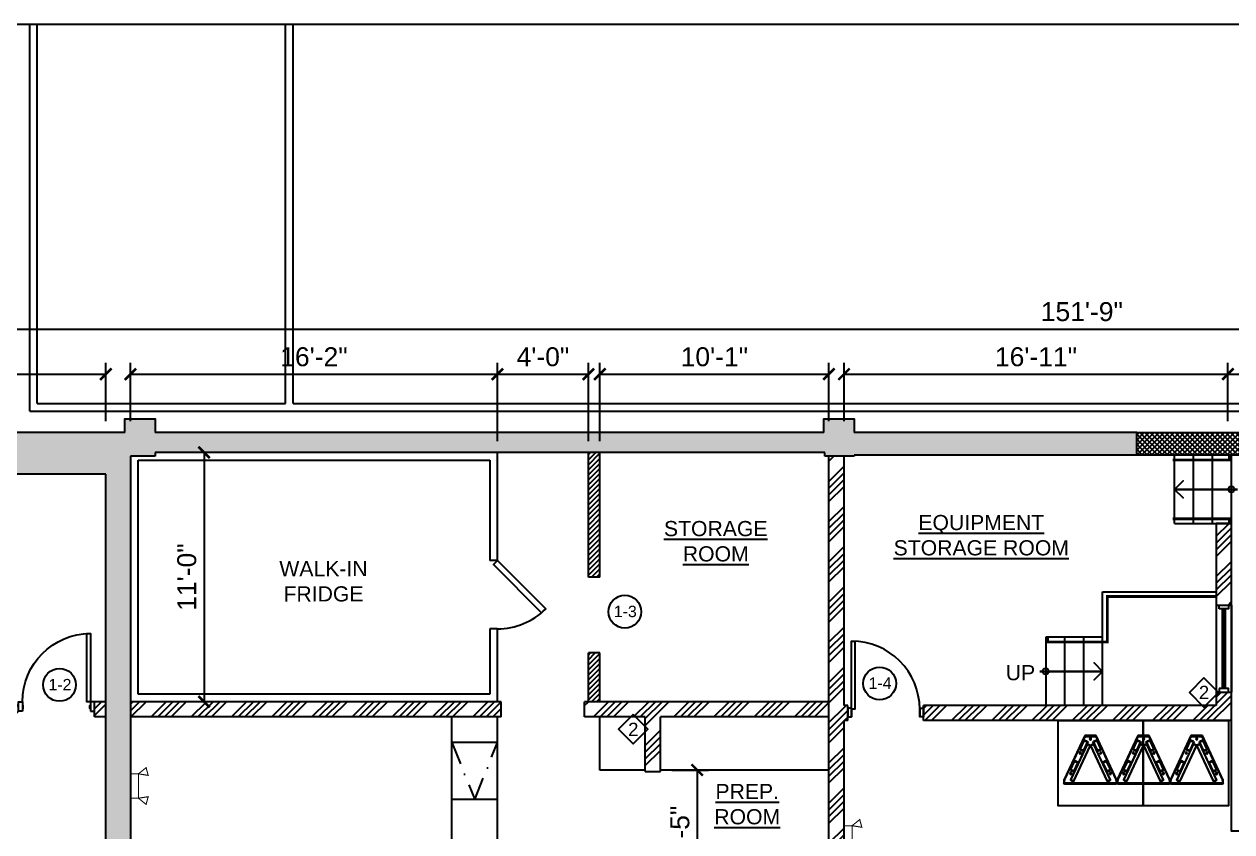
# Model space of a CAD drawing. Header units: inches. Extents: x -5252 to 14398, y -1665 to 9844.
# Drawn here: x -3015 to -2378, y 1531 to 1957 of the extents above; entities that cross this region are included whole.
import ezdxf
from ezdxf.enums import TextEntityAlignment as Align

# ---------------------------------------------------------------- set-up
doc = ezdxf.new("R2010")
doc.units = ezdxf.units.IN
doc.header["$LTSCALE"] = 48
doc.header["$MEASUREMENT"] = 0
doc.linetypes.add('DASHDOT2', pattern=[0.5, 0.25, -0.125, 0, -0.125])
for name, color, linetype in [('A-Door', 151, 'Continuous'), ('Dimensions', 5, 'Continuous'), ('door symbol', 91, 'Continuous'), ('E-5', 5, 'Continuous'), ('Equipment', 8, 'Continuous'), ('Hatch', 9, 'Continuous'), ('Kitchen', 5, 'Continuous'), ('PA-EMERGENCY-LIGHTS', 1, 'Continuous'), ('Stair-Exist', 8, 'Continuous'), ('STAIRS', 5, 'Continuous'), ('TEXT', 1, 'Continuous'), ('Wall-Exist', 6, 'Continuous'), ('Wall-Full', 2, 'Continuous'), ('Wall-New', 2, 'Continuous'), ('Wall-Type', 231, 'Continuous')]:
    doc.layers.add(name, color=color, linetype=linetype)
doc.layers.add('A-Glaz', color=151, linetype='Continuous', lineweight=25)
doc.styles.add('DIMTEXT', font='arial.ttf')
doc.styles.get("Standard").update_dxf_attribs({"font": 'arial.ttf'})
doc.styles.add('SWA-STND', font='arial.ttf')
doc.dimstyles.new('SWA-48', dxfattribs={"dimscale": 0, "dimtxt": 10, "dimasz": 6, "dimexe": 6, "dimexo": 6, "dimgap": 4, "dimtad": 1, "dimdec": 0, "dimzin": 3, "dimdsep": 46, "dimlunit": 4, "dimtxsty": 'SWA-STND', "dimblk": 'ARCHTICK', "dimcen": 6, "dimclrd": 5, "dimclre": 5, "dimclrt": 1, "dimadec": 0, "dimazin": 0, "dimtfac": 1, "dimtdec": 0, "dimtix": 1, "dimtofl": 0, "dimtmove": 2, "dimatfit": 3, "dimfxl": 1, "dimtolj": 1, "dimtzin": 0, "dimlwd": -1, "dimlwe": -1, "dimarcsym": 0})

# ---------------------------------------------------------------- blocks, each defined once
blk = doc.blocks.new('SH50 SPEAKER')
at = {"layer": 'Equipment'}
for p, q in [((-14, -23.51), (-3.04, 0)), ((-3.04, 0), (-2.58, -0.72)), ((-2.8, -0.38), (-3.04, 0)), ((-3.04, 0), (3.04, 0)), ((-2.58, -0.72), (-3.04, 0)), ((2.58, -0.72), (3.04, 0)), ((2.8, -0.38), (3.04, 0)), ((3.04, 0), (14, -23.51)), ((-2.8, -0.38), (-13.63, -23.59)), ((-10.42, -23.2), (-1.81, -4.71)), ((-1.69, -4.77), (-10.31, -23.25)), ((-8.88, -23.92), (-0.26, -5.43)), ((-0.15, -5.49), (-8.77, -23.97)), ((-5.47, -6.89), (-3.52, -2.7)), ((-3.29, -2.81), (-5.25, -7)), ((-3.66, -7.74), (-1.7, -3.54)), ((-1.48, -3.65), (-3.43, -7.84)), ((-1.8, -3.3), (-3.04, -2.71)), ((-2.94, -2.49), (-1.69, -3.07)), ((2.8, -0.38), (-2.8, -0.38)), ((-1.69, -4.77), (-1.81, -4.71)), ((-1.69, -3.07), (-1.8, -3.3)), ((-0.38, -5.1), (-1.36, -4.65)), ((-1.31, -4.53), (-0.33, -4.99)), ((-0.11, -1.66), (0, -1.59)), ((-0.11, -1.78), (-0.11, -1.66)), ((0, -1.85), (-0.11, -1.78)), ((0, -1.59), (0.11, -1.66)), ((0.11, -1.78), (0, -1.85)), ((0.11, -1.66), (0.11, -1.78)), ((8.77, -23.97), (0.15, -5.49)), ((0.26, -5.43), (8.88, -23.92)), ((0.33, -4.99), (1.31, -4.53)), ((1.36, -4.65), (0.38, -5.1)), ((3.43, -7.84), (1.48, -3.65)), ((1.69, -3.07), (2.94, -2.49)), ((1.8, -3.3), (1.69, -3.07)), ((1.81, -4.71), (1.69, -4.77)), ((10.31, -23.25), (1.69, -4.77)), ((1.7, -3.54), (3.66, -7.74)), ((3.04, -2.71), (1.8, -3.3)), ((1.81, -4.71), (10.42, -23.2)), ((13.63, -23.59), (2.8, -0.38)), ((5.25, -7), (3.29, -2.81)), ((3.52, -2.7), (5.47, -6.89)), ((-5.51, -9.06), (-5.4, -9)), ((-5.51, -9.19), (-5.51, -9.06)), ((-5.4, -9.25), (-5.51, -9.19)), ((-5.4, -9), (-5.29, -9.06)), ((-5.29, -9.19), (-5.4, -9.25)), ((-5.29, -9.06), (-5.29, -9.19)), ((-4.01, -8.05), (-5.26, -7.47)), ((-5.16, -7.25), (-3.91, -7.83)), ((3.91, -7.83), (5.16, -7.25)), ((5.26, -7.47), (4.01, -8.05)), ((5.29, -9.06), (5.4, -9)), ((5.29, -9.19), (5.29, -9.06)), ((5.4, -9.25), (5.29, -9.19)), ((5.4, -9), (5.51, -9.06)), ((5.51, -9.19), (5.4, -9.25)), ((5.51, -9.06), (5.51, -9.19)), ((-10.55, -17.77), (-8.59, -13.58)), ((-9.09, -18.93), (-10.33, -18.35)), ((-8.36, -13.68), (-10.32, -17.88)), ((-10.23, -18.13), (-8.98, -18.71)), ((-8.73, -18.62), (-6.78, -14.42)), ((-6.55, -14.53), (-8.51, -18.72)), ((-6.87, -14.17), (-8.11, -13.59)), ((-8.01, -13.37), (-6.76, -13.95)), ((8.51, -18.72), (6.55, -14.53)), ((6.76, -13.95), (8.01, -13.37)), ((6.78, -14.42), (8.73, -18.62)), ((8.11, -13.59), (6.87, -14.17)), ((10.32, -17.88), (8.36, -13.68)), ((8.59, -13.58), (10.55, -17.77)), ((8.98, -18.71), (10.23, -18.13)), ((10.33, -18.35), (9.09, -18.93)), ((-13.28, -23.67), (-14, -23.51)), ((-14, -23.51), (-13.28, -23.67)), ((-14, -25.13), (-14, -23.51)), ((-14, -25.13), (-13.63, -25.13)), ((-13.63, -23.59), (-13.63, -25.13)), ((-13.63, -25.13), (13.63, -25.13)), ((-13.63, -25.51), (-13.63, -25.13)), ((-10.6, -20), (-10.53, -19.89)), ((-10.54, -20.11), (-10.6, -20)), ((-10.41, -20.12), (-10.54, -20.11)), ((-10.53, -19.89), (-10.41, -19.9)), ((-10.41, -19.9), (-10.35, -20.01)), ((-10.35, -20.01), (-10.41, -20.12)), ((-9.26, -24.15), (-10.24, -23.7)), ((-10.19, -23.58), (-9.21, -24.04)), ((9.21, -24.04), (10.19, -23.58)), ((10.24, -23.7), (9.26, -24.15)), ((10.36, -19.94), (10.47, -19.88)), ((10.36, -20.07), (10.36, -19.94)), ((10.47, -20.13), (10.36, -20.07)), ((10.47, -19.88), (10.58, -19.94)), ((10.58, -20.07), (10.47, -20.13)), ((10.58, -19.94), (10.58, -20.07)), ((14, -23.51), (13.28, -23.67)), ((13.28, -23.67), (14, -23.51)), ((13.63, -25.13), (13.63, -23.59)), ((13.63, -25.13), (14, -25.13)), ((13.63, -25.51), (13.63, -25.13)), ((14, -23.51), (14, -25.13)), ((13.63, -25.51), (-13.63, -25.51))]:
    blk.add_line(p, q, dxfattribs=at)
for points in [[(-3.29, -2.81), (-3.3, -2.8), (-3.31, -2.8), (-3.33, -2.79), (-3.36, -2.77), (-3.39, -2.76), (-3.43, -2.74), (-3.47, -2.72), (-3.52, -2.7)], [(-2.94, -2.49), (-2.96, -2.53), (-2.98, -2.57), (-2.99, -2.61), (-3.01, -2.65), (-3.02, -2.68), (-3.03, -2.7), (-3.04, -2.71), (-3.04, -2.71)], [(-1.48, -3.65), (-1.52, -3.63), (-1.56, -3.61), (-1.6, -3.59), (-1.64, -3.58), (-1.67, -3.56), (-1.69, -3.55), (-1.7, -3.55), (-1.7, -3.54)], [(-1.36, -4.65), (-1.36, -4.64), (-1.36, -4.64), (-1.35, -4.63), (-1.34, -4.61), (-1.34, -4.6), (-1.33, -4.58), (-1.32, -4.55), (-1.31, -4.53)], [(-0.38, -5.1), (-0.38, -5.1), (-0.38, -5.09), (-0.37, -5.08), (-0.37, -5.07), (-0.36, -5.05), (-0.35, -5.03), (-0.34, -5.01), (-0.33, -4.99)], [(-0.15, -5.49), (-0.17, -5.48), (-0.19, -5.47), (-0.21, -5.46), (-0.23, -5.45), (-0.24, -5.44), (-0.25, -5.44), (-0.26, -5.44), (-0.26, -5.43)], [(0.26, -5.43), (0.26, -5.44), (0.25, -5.44), (0.24, -5.44), (0.23, -5.45), (0.21, -5.46), (0.19, -5.47), (0.17, -5.48), (0.15, -5.49)], [(0.38, -5.1), (0.38, -5.1), (0.38, -5.09), (0.37, -5.08), (0.37, -5.07), (0.36, -5.05), (0.35, -5.03), (0.34, -5.01), (0.33, -4.99)], [(1.36, -4.65), (1.36, -4.64), (1.36, -4.64), (1.35, -4.63), (1.34, -4.61), (1.34, -4.6), (1.33, -4.58), (1.32, -4.55), (1.31, -4.53)], [(1.7, -3.54), (1.7, -3.55), (1.69, -3.55), (1.67, -3.56), (1.64, -3.58), (1.6, -3.59), (1.56, -3.61), (1.52, -3.63), (1.48, -3.65)], [(3.04, -2.71), (3.04, -2.71), (3.03, -2.7), (3.02, -2.68), (3.01, -2.65), (2.99, -2.61), (2.98, -2.57), (2.96, -2.53), (2.94, -2.49)], [(3.52, -2.7), (3.47, -2.72), (3.43, -2.74), (3.39, -2.76), (3.36, -2.77), (3.33, -2.79), (3.31, -2.8), (3.3, -2.8), (3.29, -2.81)], [(-5.25, -7), (-5.25, -7), (-5.26, -6.99), (-5.28, -6.98), (-5.31, -6.97), (-5.35, -6.95), (-5.39, -6.93), (-5.43, -6.91), (-5.47, -6.89)], [(-5.16, -7.25), (-5.16, -7.25), (-5.16, -7.26), (-5.17, -7.29), (-5.19, -7.31), (-5.2, -7.35), (-5.22, -7.39), (-5.24, -7.43), (-5.26, -7.47)], [(-3.91, -7.83), (-3.91, -7.83), (-3.92, -7.85), (-3.93, -7.87), (-3.94, -7.89), (-3.96, -7.93), (-3.97, -7.97), (-3.99, -8.01), (-4.01, -8.05)], [(-3.43, -7.84), (-3.48, -7.82), (-3.52, -7.8), (-3.56, -7.78), (-3.59, -7.77), (-3.62, -7.76), (-3.64, -7.75), (-3.66, -7.74), (-3.66, -7.74)], [(3.66, -7.74), (3.66, -7.74), (3.64, -7.75), (3.62, -7.76), (3.59, -7.77), (3.56, -7.78), (3.52, -7.8), (3.48, -7.82), (3.43, -7.84)], [(4.01, -8.05), (3.99, -8.01), (3.97, -7.97), (3.96, -7.93), (3.94, -7.89), (3.93, -7.87), (3.92, -7.85), (3.91, -7.83), (3.91, -7.83)], [(5.26, -7.47), (5.24, -7.43), (5.22, -7.39), (5.2, -7.35), (5.19, -7.31), (5.17, -7.29), (5.16, -7.26), (5.16, -7.25), (5.16, -7.25)], [(5.47, -6.89), (5.43, -6.91), (5.39, -6.93), (5.35, -6.95), (5.31, -6.97), (5.28, -6.98), (5.26, -6.99), (5.25, -7), (5.25, -7)], [(-10.32, -17.88), (-10.32, -17.87), (-10.34, -17.87), (-10.36, -17.86), (-10.39, -17.85), (-10.42, -17.83), (-10.46, -17.81), (-10.5, -17.79), (-10.55, -17.77)], [(-10.33, -18.35), (-10.31, -18.31), (-10.29, -18.27), (-10.28, -18.23), (-10.26, -18.19), (-10.25, -18.16), (-10.24, -18.14), (-10.23, -18.13), (-10.23, -18.13)], [(-9.09, -18.93), (-9.07, -18.89), (-9.05, -18.85), (-9.03, -18.81), (-9.01, -18.77), (-9, -18.74), (-8.99, -18.72), (-8.98, -18.71), (-8.98, -18.71)], [(-8.51, -18.72), (-8.55, -18.7), (-8.59, -18.68), (-8.63, -18.66), (-8.67, -18.65), (-8.69, -18.63), (-8.72, -18.62), (-8.73, -18.62), (-8.73, -18.62)], [(-8.36, -13.68), (-8.37, -13.68), (-8.38, -13.68), (-8.4, -13.67), (-8.43, -13.65), (-8.46, -13.64), (-8.5, -13.62), (-8.55, -13.6), (-8.59, -13.58)], [(-8.11, -13.59), (-8.11, -13.59), (-8.11, -13.58), (-8.1, -13.55), (-8.08, -13.53), (-8.07, -13.49), (-8.05, -13.45), (-8.03, -13.41), (-8.01, -13.37)], [(-6.87, -14.17), (-6.87, -14.17), (-6.86, -14.16), (-6.85, -14.14), (-6.84, -14.11), (-6.82, -14.07), (-6.8, -14.03), (-6.78, -13.99), (-6.76, -13.95)], [(-6.55, -14.53), (-6.59, -14.51), (-6.64, -14.49), (-6.68, -14.47), (-6.71, -14.45), (-6.74, -14.44), (-6.76, -14.43), (-6.77, -14.43), (-6.78, -14.42)], [(6.78, -14.42), (6.77, -14.43), (6.76, -14.43), (6.74, -14.44), (6.71, -14.45), (6.68, -14.47), (6.64, -14.49), (6.59, -14.51), (6.55, -14.53)], [(6.76, -13.95), (6.78, -13.99), (6.8, -14.03), (6.82, -14.07), (6.84, -14.11), (6.85, -14.14), (6.86, -14.16), (6.87, -14.17), (6.87, -14.17)], [(8.01, -13.37), (8.03, -13.41), (8.05, -13.45), (8.07, -13.49), (8.08, -13.53), (8.1, -13.55), (8.11, -13.58), (8.11, -13.59), (8.11, -13.59)], [(8.59, -13.58), (8.55, -13.6), (8.5, -13.62), (8.46, -13.64), (8.43, -13.65), (8.4, -13.67), (8.38, -13.68), (8.37, -13.68), (8.36, -13.68)], [(8.73, -18.62), (8.73, -18.62), (8.72, -18.62), (8.69, -18.63), (8.67, -18.65), (8.63, -18.66), (8.59, -18.68), (8.55, -18.7), (8.51, -18.72)], [(8.98, -18.71), (8.98, -18.71), (8.99, -18.72), (9, -18.74), (9.01, -18.77), (9.03, -18.81), (9.05, -18.85), (9.07, -18.89), (9.09, -18.93)], [(10.23, -18.13), (10.23, -18.13), (10.24, -18.14), (10.25, -18.16), (10.26, -18.19), (10.28, -18.23), (10.29, -18.27), (10.31, -18.31), (10.33, -18.35)], [(10.55, -17.77), (10.5, -17.79), (10.46, -17.81), (10.42, -17.83), (10.39, -17.85), (10.36, -17.86), (10.34, -17.87), (10.32, -17.87), (10.32, -17.88)], [(-14, -23.51), (-14, -23.51), (-13.97, -23.51), (-13.94, -23.52), (-13.89, -23.53), (-13.84, -23.54), (-13.77, -23.56), (-13.7, -23.57), (-13.63, -23.59)], [(-10.31, -23.25), (-10.31, -23.25), (-10.32, -23.25), (-10.33, -23.24), (-10.34, -23.23), (-10.36, -23.23), (-10.38, -23.22), (-10.4, -23.21), (-10.42, -23.2)], [(-10.24, -23.7), (-10.23, -23.67), (-10.22, -23.65), (-10.21, -23.63), (-10.21, -23.62), (-10.2, -23.6), (-10.19, -23.59), (-10.19, -23.58), (-10.19, -23.58)], [(-9.26, -24.15), (-9.25, -24.13), (-9.24, -24.11), (-9.23, -24.09), (-9.23, -24.07), (-9.22, -24.06), (-9.22, -24.05), (-9.21, -24.04), (-9.21, -24.04)], [(-8.77, -23.97), (-8.79, -23.96), (-8.81, -23.95), (-8.83, -23.94), (-8.85, -23.93), (-8.86, -23.93), (-8.87, -23.92), (-8.88, -23.92), (-8.88, -23.92)], [(8.88, -23.92), (8.88, -23.92), (8.87, -23.92), (8.86, -23.93), (8.85, -23.93), (8.83, -23.94), (8.81, -23.95), (8.79, -23.96), (8.77, -23.97)], [(9.26, -24.15), (9.25, -24.13), (9.24, -24.11), (9.23, -24.09), (9.23, -24.07), (9.22, -24.06), (9.22, -24.05), (9.21, -24.04), (9.21, -24.04)], [(10.24, -23.7), (10.23, -23.67), (10.22, -23.65), (10.21, -23.63), (10.21, -23.62), (10.2, -23.6), (10.19, -23.59), (10.19, -23.58), (10.19, -23.58)], [(10.42, -23.2), (10.4, -23.21), (10.38, -23.22), (10.36, -23.23), (10.34, -23.23), (10.33, -23.24), (10.32, -23.25), (10.31, -23.25), (10.31, -23.25)], [(13.63, -23.59), (13.7, -23.57), (13.77, -23.56), (13.84, -23.54), (13.89, -23.53), (13.94, -23.52), (13.97, -23.51), (14, -23.51), (14, -23.51)]]:
    blk.add_lwpolyline(points, dxfattribs=at)
for centre, radius in [((0, -1.72), 0.427), ((0, -1.72), 0.391), ((-5.4, -9.13), 0.427), ((-5.4, -9.13), 0.391), ((5.4, -9.13), 0.427), ((5.4, -9.13), 0.391), ((-10.47, -20), 0.427), ((-10.47, -20), 0.391), ((10.47, -20), 0.427), ((10.47, -20), 0.391)]:
    blk.add_circle(centre, radius, dxfattribs=at)
for centre, radius, start, end in [((-3.12, -2.88), 0.438, 65, 155), ((-3.12, -2.88), 0.188, 65, 155), ((-1.47, -4.87), 0.375, 65, 155), ((-1.87, -3.47), 0.188, 335, 65), ((-1.87, -3.47), 0.438, 335, 65), ((-1.47, -4.87), 0.25, 65, 155), ((-0.49, -5.33), 0.25, 335, 65), ((-0.49, -5.33), 0.375, 335, 65), ((0, -1.72), 0.109, 120, 180), ((0, -1.72), 0.109, 180, 240), ((0, -1.72), 0.109, 60, 120), ((0, -1.72), 0.109, 240, 300), ((0, -1.72), 0.109, 0, 60), ((0, -1.72), 0.109, 300, 0), ((0.49, -5.33), 0.375, 115, 205), ((0.49, -5.33), 0.25, 115, 205), ((1.47, -4.87), 0.375, 25, 115), ((1.47, -4.87), 0.25, 25, 115), ((1.87, -3.47), 0.438, 115, 205), ((1.87, -3.47), 0.188, 115, 205), ((3.12, -2.88), 0.438, 25, 115), ((3.12, -2.88), 0.188, 25, 115), ((-5.08, -7.08), 0.438, 155, 245), ((-5.4, -9.13), 0.109, 120, 180), ((-5.4, -9.13), 0.109, 180, 240), ((-5.4, -9.13), 0.109, 60, 120), ((-5.4, -9.13), 0.109, 240, 300), ((-5.4, -9.13), 0.109, 0, 60), ((-5.4, -9.13), 0.109, 300, 0), ((-5.08, -7.08), 0.188, 155, 245), ((-3.83, -7.66), 0.438, 245, 335), ((-3.83, -7.66), 0.188, 245, 335), ((3.83, -7.66), 0.438, 205, 295), ((3.83, -7.66), 0.188, 205, 295), ((5.08, -7.08), 0.188, 295, 25), ((5.08, -7.08), 0.438, 295, 25), ((5.4, -9.13), 0.109, 120, 180), ((5.4, -9.13), 0.109, 180, 240), ((5.4, -9.13), 0.109, 60, 120), ((5.4, -9.13), 0.109, 240, 300), ((5.4, -9.13), 0.109, 0, 60), ((5.4, -9.13), 0.109, 300, 0), ((-10.15, -17.96), 0.438, 155, 245), ((-10.15, -17.96), 0.188, 155, 245), ((-8.9, -18.54), 0.438, 245, 335), ((-8.9, -18.54), 0.188, 245, 335), ((-8.19, -13.76), 0.438, 65, 155), ((-8.19, -13.76), 0.188, 65, 155), ((-6.95, -14.34), 0.188, 335, 65), ((-6.95, -14.34), 0.438, 335, 65), ((6.95, -14.34), 0.438, 115, 205), ((6.95, -14.34), 0.188, 115, 205), ((8.19, -13.76), 0.438, 25, 115), ((8.19, -13.76), 0.188, 25, 115), ((8.9, -18.54), 0.438, 205, 295), ((8.9, -18.54), 0.188, 205, 295), ((10.15, -17.96), 0.188, 295, 25), ((10.15, -17.96), 0.438, 295, 25), ((-13.63, -25.13), 0.375, 180, 270), ((-10.47, -20), 0.109, 148.0928, 208.0928), ((-10.47, -20), 0.109, 88.0928, 148.0928), ((-10.47, -20), 0.109, 208.0928, 268.0928), ((-10.47, -20), 0.109, 268.0928, 328.0928), ((-10.47, -20), 0.109, 28.0928, 88.0928), ((-10.08, -23.36), 0.375, 155, 245), ((-10.47, -20), 0.109, 328.0928, 28.0928), ((-10.08, -23.36), 0.25, 155, 245), ((-9.11, -23.81), 0.375, 245, 335), ((-9.11, -23.81), 0.25, 245, 335), ((9.11, -23.81), 0.375, 205, 295), ((9.11, -23.81), 0.25, 205, 295), ((10.08, -23.36), 0.25, 295, 25), ((10.08, -23.36), 0.375, 295, 25), ((10.47, -20), 0.109, 120, 180), ((10.47, -20), 0.109, 180, 240), ((10.47, -20), 0.109, 60, 120), ((10.47, -20), 0.109, 240, 300), ((10.47, -20), 0.109, 0, 60), ((10.47, -20), 0.109, 300, 0), ((13.63, -25.13), 0.375, 270, 0)]:
    blk.add_arc(centre, radius, start, end, dxfattribs=at)
blk = doc.blocks.new('*U2644')
at = {"layer": 'A-Door', "color": 151, "linetype": 'Continuous', "lineweight": -3}
for points in [[(2, 5), (4, 5), (4, 41), (2, 41)], [(2, 0), (0, 0), (0, 5), (2, 5)], [(2, 1.5), (2.5, 1.5), (2.5, 3), (2, 3)], [(38, 1.5), (37.5, 1.5), (37.5, 3), (38, 3)], [(38, 0), (40, 0), (40, 5), (38, 5)]]:
    blk.add_lwpolyline(points, close=True, dxfattribs=at)
blk.add_arc((2, 5), 36, 0, 90, dxfattribs=at)
blk = doc.blocks.new('_ArchTick')
at = {"color": 0, "linetype": 'ByBlock', "const_width": 0.219}
blk.add_lwpolyline([(-0.5, -0.5), (0.5, 0.5)], dxfattribs=at)
blk = doc.blocks.new('*D5126')
at = {"layer": 'Defpoints', "color": 0, "transparency": 16777216}
for p in [(-2971.65, 1772.71), (-3166.39, 1741.92), (-2971.65, 1741.92)]:
    blk.add_point(p, dxfattribs=at)
at = {"layer": 'Dimensions', "color": 5, "transparency": 16777216}
for p, q in [((-3166.39, 1747.92), (-3166.39, 1778.71)), ((-2971.65, 1747.92), (-2971.65, 1778.71)), ((-3166.39, 1772.71), (-2971.65, 1772.71))]:
    blk.add_line(p, q, dxfattribs=at)
at = {"layer": 'Dimensions', "color": 5, "transparency": 16777216, "xscale": 6, "yscale": 6, "zscale": 6, "rotation": 180}
blk.add_blockref('_ArchTick', (-3166.39, 1772.71), dxfattribs=at)
at = {"layer": 'Dimensions', "color": 5, "transparency": 16777216, "xscale": 6, "yscale": 6, "zscale": 6}
blk.add_blockref('_ArchTick', (-2971.65, 1772.71), dxfattribs=at)
at = {"layer": 'Dimensions', "color": 1, "transparency": 16777216, "insert": (-3069.02, 1781.82), "char_height": 10, "attachment_point": 5, "style": 'SWA-STND'}
blk.add_mtext('\\A1;16\'-3"', dxfattribs=at)
blk = doc.blocks.new('*D5127')
at = {"layer": 'Defpoints', "color": 0, "transparency": 16777216}
for p in [(-2765.02, 1772.71), (-2958.65, 1741.92), (-2765.02, 1731.42)]:
    blk.add_point(p, dxfattribs=at)
at = {"layer": 'Dimensions', "color": 5, "transparency": 16777216}
for p, q in [((-2958.65, 1747.92), (-2958.65, 1778.71)), ((-2765.02, 1737.42), (-2765.02, 1778.71)), ((-2958.65, 1772.71), (-2765.02, 1772.71))]:
    blk.add_line(p, q, dxfattribs=at)
at = {"layer": 'Dimensions', "color": 5, "transparency": 16777216, "xscale": 6, "yscale": 6, "zscale": 6, "rotation": 180}
blk.add_blockref('_ArchTick', (-2958.65, 1772.71), dxfattribs=at)
at = {"layer": 'Dimensions', "color": 5, "transparency": 16777216, "xscale": 6, "yscale": 6, "zscale": 6}
blk.add_blockref('_ArchTick', (-2765.02, 1772.71), dxfattribs=at)
at = {"layer": 'Dimensions', "color": 1, "transparency": 16777216, "insert": (-2861.83, 1781.82), "char_height": 10, "attachment_point": 5, "style": 'SWA-STND'}
blk.add_mtext('\\A1;16\'-2"', dxfattribs=at)
blk = doc.blocks.new('*D5128')
at = {"layer": 'Defpoints', "color": 0, "transparency": 16777216}
for p in [(-2590.15, 1772.71), (-2590.15, 1741.92), (-2711.02, 1731.42)]:
    blk.add_point(p, dxfattribs=at)
at = {"layer": 'Dimensions', "color": 5, "transparency": 16777216}
for p, q in [((-2711.02, 1737.42), (-2711.02, 1778.71)), ((-2590.15, 1747.92), (-2590.15, 1778.71)), ((-2711.02, 1772.71), (-2590.15, 1772.71))]:
    blk.add_line(p, q, dxfattribs=at)
at = {"layer": 'Dimensions', "color": 5, "transparency": 16777216, "xscale": 6, "yscale": 6, "zscale": 6, "rotation": 180}
blk.add_blockref('_ArchTick', (-2711.02, 1772.71), dxfattribs=at)
at = {"layer": 'Dimensions', "color": 5, "transparency": 16777216, "xscale": 6, "yscale": 6, "zscale": 6}
blk.add_blockref('_ArchTick', (-2590.15, 1772.71), dxfattribs=at)
at = {"layer": 'Dimensions', "color": 1, "transparency": 16777216, "insert": (-2650.58, 1781.82), "char_height": 10, "attachment_point": 5, "style": 'SWA-STND'}
blk.add_mtext('\\A1;10\'-1"', dxfattribs=at)
blk = doc.blocks.new('*D5129')
at = {"layer": 'Defpoints', "color": 0, "transparency": 16777216}
for p in [(-2379.65, 1772.71), (-2582.15, 1741.92), (-2379.65, 1741.92)]:
    blk.add_point(p, dxfattribs=at)
at = {"layer": 'Dimensions', "color": 5, "transparency": 16777216}
for p, q in [((-2582.15, 1747.92), (-2582.15, 1778.71)), ((-2379.65, 1747.92), (-2379.65, 1778.71)), ((-2582.15, 1772.71), (-2379.65, 1772.71))]:
    blk.add_line(p, q, dxfattribs=at)
at = {"layer": 'Dimensions', "color": 5, "transparency": 16777216, "xscale": 6, "yscale": 6, "zscale": 6, "rotation": 180}
blk.add_blockref('_ArchTick', (-2582.15, 1772.71), dxfattribs=at)
at = {"layer": 'Dimensions', "color": 5, "transparency": 16777216, "xscale": 6, "yscale": 6, "zscale": 6}
blk.add_blockref('_ArchTick', (-2379.65, 1772.71), dxfattribs=at)
at = {"layer": 'Dimensions', "color": 1, "transparency": 16777216, "insert": (-2480.9, 1781.82), "char_height": 10, "attachment_point": 5, "style": 'SWA-STND'}
blk.add_mtext('\\A1;16\'-11"', dxfattribs=at)
blk = doc.blocks.new('*D5130')
at = {"layer": 'Defpoints', "color": 0, "transparency": 16777216}
for p in [(-2091.65, 1772.71), (-2379.65, 1741.92), (-2091.65, 1707.92)]:
    blk.add_point(p, dxfattribs=at)
at = {"layer": 'Dimensions', "color": 5, "transparency": 16777216}
for p, q in [((-2379.65, 1747.92), (-2379.65, 1778.71)), ((-2091.65, 1713.92), (-2091.65, 1778.71)), ((-2379.65, 1772.71), (-2091.65, 1772.71))]:
    blk.add_line(p, q, dxfattribs=at)
at = {"layer": 'Dimensions', "color": 5, "transparency": 16777216, "xscale": 6, "yscale": 6, "zscale": 6, "rotation": 180}
blk.add_blockref('_ArchTick', (-2379.65, 1772.71), dxfattribs=at)
at = {"layer": 'Dimensions', "color": 5, "transparency": 16777216, "xscale": 6, "yscale": 6, "zscale": 6}
blk.add_blockref('_ArchTick', (-2091.65, 1772.71), dxfattribs=at)
at = {"layer": 'Dimensions', "color": 1, "transparency": 16777216, "insert": (-2235.65, 1781.82), "char_height": 10, "attachment_point": 5, "style": 'SWA-STND'}
blk.add_mtext('\\A1;24\'-0"', dxfattribs=at)
blk = doc.blocks.new('*D5133')
at = {"layer": 'Defpoints', "color": 0, "transparency": 16777216}
for p in [(-1546.28, 1796.52), (-3367.13, 1759.91), (-1546.28, 1759.91)]:
    blk.add_point(p, dxfattribs=at)
at = {"layer": 'Dimensions', "color": 5, "transparency": 16777216}
for p, q in [((-3367.13, 1765.91), (-3367.13, 1802.52)), ((-1546.28, 1765.91), (-1546.28, 1802.52)), ((-3367.13, 1796.52), (-1546.28, 1796.52))]:
    blk.add_line(p, q, dxfattribs=at)
at = {"layer": 'Dimensions', "color": 5, "transparency": 16777216, "xscale": 6, "yscale": 6, "zscale": 6, "rotation": 180}
blk.add_blockref('_ArchTick', (-3367.13, 1796.52), dxfattribs=at)
at = {"layer": 'Dimensions', "color": 5, "transparency": 16777216, "xscale": 6, "yscale": 6, "zscale": 6}
blk.add_blockref('_ArchTick', (-1546.28, 1796.52), dxfattribs=at)
at = {"layer": 'Dimensions', "color": 1, "transparency": 16777216, "insert": (-2456.71, 1805.63), "char_height": 10, "attachment_point": 5, "style": 'SWA-STND'}
blk.add_mtext('\\A1;151\'-9"', dxfattribs=at)
blk = doc.blocks.new('*D5143')
at = {"layer": 'Defpoints', "color": 0, "transparency": 16777216}
for p in [(-2909.75, 1731.42), (-2919.77, 1599.86), (-2904.42, 1599.86)]:
    blk.add_point(p, dxfattribs=at)
at = {"layer": 'Dimensions', "color": 5, "transparency": 16777216}
for p, q in [((-2915.75, 1731.42), (-2925.77, 1731.42)), ((-2919.77, 1731.42), (-2919.77, 1599.86)), ((-2910.42, 1599.86), (-2925.77, 1599.86))]:
    blk.add_line(p, q, dxfattribs=at)
at = {"layer": 'Dimensions', "color": 5, "transparency": 16777216, "xscale": 6, "yscale": 6, "zscale": 6}
for p, rotation in [((-2919.77, 1731.42), 90), ((-2919.77, 1599.86), 270)]:
    blk.add_blockref('_ArchTick', p, dxfattribs=dict(at, rotation=rotation))
at = {"layer": 'Dimensions', "color": 1, "transparency": 16777216, "insert": (-2928.87, 1665.64), "char_height": 10, "attachment_point": 5, "rotation": 90, "style": 'SWA-STND'}
blk.add_mtext('\\A1;11\'-0"', dxfattribs=at)
blk = doc.blocks.new('*D5116')
at = {"layer": 'Defpoints', "color": 0, "transparency": 16777216}
for p in [(-2679.02, 1563.86), (-2679.02, 1498.41), (-2659.66, 1498.41)]:
    blk.add_point(p, dxfattribs=at)
at = {"layer": 'Dimensions', "color": 5, "transparency": 16777216}
for p, q in [((-2673.02, 1563.86), (-2653.66, 1563.86)), ((-2659.66, 1563.86), (-2659.66, 1498.41)), ((-2673.02, 1498.41), (-2653.66, 1498.41))]:
    blk.add_line(p, q, dxfattribs=at)
at = {"layer": 'Dimensions', "color": 5, "transparency": 16777216, "xscale": 6, "yscale": 6, "zscale": 6}
for p, rotation in [((-2659.66, 1563.86), 90), ((-2659.66, 1498.41), 270)]:
    blk.add_blockref('_ArchTick', p, dxfattribs=dict(at, rotation=rotation))
at = {"layer": 'Dimensions', "color": 1, "transparency": 16777216, "insert": (-2668.74, 1531.14), "char_height": 10, "attachment_point": 5, "rotation": 90, "style": 'SWA-STND'}
blk.add_mtext('\\A1;5\'-5"', dxfattribs=at)
blk = doc.blocks.new('*D5158')
at = {"layer": 'Defpoints', "color": 0, "transparency": 16777216}
for p in [(-2717.02, 1772.71), (-2765.02, 1731.42), (-2717.02, 1731.42)]:
    blk.add_point(p, dxfattribs=at)
at = {"layer": 'Dimensions', "color": 5, "transparency": 16777216}
for p, q in [((-2765.02, 1737.42), (-2765.02, 1778.71)), ((-2717.02, 1737.42), (-2717.02, 1778.71)), ((-2765.02, 1772.71), (-2717.02, 1772.71))]:
    blk.add_line(p, q, dxfattribs=at)
at = {"layer": 'Dimensions', "color": 5, "transparency": 16777216, "xscale": 6, "yscale": 6, "zscale": 6, "rotation": 180}
blk.add_blockref('_ArchTick', (-2765.02, 1772.71), dxfattribs=at)
at = {"layer": 'Dimensions', "color": 5, "transparency": 16777216, "xscale": 6, "yscale": 6, "zscale": 6}
blk.add_blockref('_ArchTick', (-2717.02, 1772.71), dxfattribs=at)
at = {"layer": 'Dimensions', "color": 1, "transparency": 16777216, "insert": (-2741.02, 1781.82), "char_height": 10, "attachment_point": 5, "style": 'SWA-STND'}
blk.add_mtext('\\A1;4\'-0"', dxfattribs=at)
blk = doc.blocks.new('*U5047')
for p, q in [((0, 0), (0, -4)), ((36, 0), (36, -4))]:
    blk.add_line(p, q)
blk.add_lwpolyline([(0, 0), (0, 36), (1.75, 36), (1.75, 0)], close=True)
blk.add_arc((0, 0), 36, 0, 90)
blk = doc.blocks.new('wt')
at = {"layer": 'Wall-Type', "linetype": 'Continuous'}
blk.add_lwpolyline([(7.37, 0), (0, 7.37), (-7.37, 0), (0, -7.36)], close=True, dxfattribs=at)
at = {"layer": 'Wall-Type'}
blk.add_attdef('1', text='', height=5, dxfattribs=at).set_placement((0, 0), align=Align.MIDDLE)

msp = doc.modelspace()

# ---------------------------------------------------------------- hatches: boundary and pattern name
at = {"layer": 'Dimensions'}
h = msp.add_hatch(dxfattribs=at)
h.set_pattern_fill('ANSI37', color=253, scale=15)
h.paths.add_polyline_path([(-2326.78, 1729.92), (-2326.78, 1741.92), (-2427.78, 1741.92), (-2427.78, 1729.92)])
h = msp.add_hatch(dxfattribs=at)
h.set_pattern_fill('ANSI34', color=253, scale=20)
h.paths.add_polyline_path([(-2582.15, 1589.92), (-2582.15, 1597.92), (-2582.15, 1729.42), (-2590.15, 1729.42), (-2590.15, 1498.41), (-2679.02, 1498.41), (-2679.02, 1490.41), (-2582.15, 1490.41)])
h.paths.add_polyline_path([(-2590.15, 1599.86), (-2687.02, 1599.86), (-2719.02, 1599.86), (-2719.02, 1591.86), (-2687.02, 1591.86), (-2687.02, 1563.14), (-2679.02, 1563.14), (-2679.02, 1591.86), (-2590.15, 1591.86)])
h = msp.add_hatch(dxfattribs=at)
h.set_pattern_fill('ANSI31', color=253, scale=15)
h.set_pattern_definition([(45, (118.8792, -9e-13), (-1.3258252, 1.3258252), [])])
h.paths.add_polyline_path([(-2711.02, 1731.42), (-2717.02, 1731.42), (-2717.02, 1665.64), (-2711.02, 1665.64)])
h = msp.add_hatch(dxfattribs=at)
h.set_pattern_fill('ANSI34', color=253, scale=20)
h.paths.add_polyline_path([(-2763.02, 1599.86), (-2829.9, 1599.86), (-2958.65, 1599.86), (-2958.65, 1591.86), (-2763.02, 1591.86)])
h.paths.add_polyline_path([(-2580.32, 1589.92), (-2580.32, 1597.92), (-2582.07, 1597.92), (-2582.07, 1589.92)])
h.paths.add_polyline_path([(-2377.78, 1604.92), (-2385.78, 1604.92), (-2385.78, 1597.92), (-2540.24, 1597.92), (-2540.24, 1589.92), (-2377.78, 1589.92)])
h.paths.add_polyline_path([(-2385.78, 1650.92), (-2377.78, 1650.92), (-2377.78, 1693.92), (-2385.78, 1693.92)])
h = msp.add_hatch(dxfattribs=at)
h.set_pattern_fill('ANSI31', color=253, scale=15)
h.set_pattern_definition([(45, (118.8792, -65.78), (-1.3258252, 1.3258252), [])])
h.paths.add_polyline_path([(-2711.02, 1625.64), (-2717.02, 1625.64), (-2717.02, 1599.86), (-2711.02, 1599.86)])
h = msp.add_hatch(dxfattribs=at)
h.set_pattern_fill('ANSI34', color=253, scale=20)
h.set_pattern_definition([(45, (0, -1.219), (-10.6066, 10.6066), []), (45, (3.536, -1.219), (-10.6066, 10.6066), []), (45, (7.071, -1.219), (-10.6066, 10.6066), []), (45, (10.607, -1.219), (-10.6066, 10.6066), [])])
h.paths.add_polyline_path([(-3017.65, 1599.86), (-3165.39, 1599.86), (-3321.13, 1599.86), (-3321.13, 1591.86), (-3017.65, 1591.86)])
h.paths.add_polyline_path([(-3361.13, 1599.86), (-3367.13, 1599.86), (-3367.13, 1591.86), (-3361.13, 1591.86)])
h.paths.add_polyline_path([(-2971.65, 1599.86), (-2977.65, 1599.86), (-2977.65, 1591.86), (-2971.65, 1591.86)])
at = {"layer": 'Hatch'}
h = msp.add_hatch(color=253, dxfattribs=at)
h.dxf.hatch_style = 1
h.paths.add_polyline_path([(-3246.15, 523.92), (-3364.65, 523.92), (-3364.65, 511.92), (-3246.15, 511.92)])
h.paths.add_polyline_path([(-3180.78, 1756.42), (-3195.28, 1756.42), (-3195.28, 1741.92), (-3180.78, 1741.92)], flags=17)
h.paths.add_polyline_path([(-2427.78, 1741.92), (-2576.78, 1741.92), (-2576.78, 1749.17), (-2592.78, 1749.17), (-2592.78, 1741.92), (-2945.65, 1741.92), (-2945.65, 1749.17), (-2961.65, 1749.17), (-2961.65, 1741.92), (-3363.28, 1741.92), (-3363.28, 1756.42), (-3377.78, 1756.42), (-3377.78, 1957.35), (-3389.78, 1957.35), (-3389.78, 1222.92), (-4225.19, 1222.92), (-4225.19, 1051.92), (-3697.19, 1051.92), (-3697.19, 732.92), (-3689.19, 732.92), (-3689.19, 1063.92), (-4213.19, 1063.92), (-4213.19, 1210.92), (-3367.13, 1210.92), (-3367.13, 1719.86), (-2971.65, 1719.86), (-2971.65, 1499.42), (-2958.65, 1499.42), (-2958.65, 1729.42), (-2945.65, 1729.42), (-2945.65, 1731.42), (-2592.28, 1731.42), (-2592.28, 1729.42), (-2576.78, 1729.42), (-2576.78, 1729.92), (-2427.78, 1729.92)])
h.paths.add_polyline_path([(-3675.65, 535.92), (-3689.19, 535.92), (-3689.19, 634.92), (-3697.19, 634.92), (-3697.19, 511.92), (-3364.65, 511.92), (-3364.65, 523.92), (-3364.65, 535.92), (-3380.65, 535.92), (-3380.65, 523.92), (-3675.65, 523.92)])
h.paths.add_polyline_path([(-3675.22, 776.42), (-3689.19, 776.42), (-3689.19, 764.42), (-3675.22, 764.42)], flags=17)

# ---------------------------------------------------------------- linework, layer by layer
at = {"layer": 'A-Door'}
for points in [[(-2580.24, 1591.92), (-2578.24, 1591.92), (-2578.24, 1596.42), (-2580.24, 1596.42)], [(-2540.24, 1591.92), (-2542.24, 1591.92), (-2542.24, 1596.42), (-2540.24, 1596.42)]]:
    msp.add_lwpolyline(points, close=True, dxfattribs=at)
at = {"layer": 'A-Glaz', "color": 1}
for p, q in [((-2385.78, 1650.92), (-2385.78, 1604.92)), ((-2377.78, 1650.92), (-2377.78, 1604.92))]:
    msp.add_line(p, q, dxfattribs=at)
at = {"layer": 'A-Glaz', "linetype": 'Continuous', "lineweight": 25}
for p, q in [((-2381.03, 1648.42), (-2382.53, 1648.42)), ((-2381.78, 1607.42), (-2381.78, 1648.42)), ((-2381.03, 1607.42), (-2382.53, 1607.42))]:
    msp.add_line(p, q, dxfattribs=at)
for points in [[(-2384.28, 1648.92), (-2384.28, 1650.92), (-2379.28, 1650.92), (-2379.28, 1648.92)], [(-2381.03, 1606.92), (-2382.53, 1606.92), (-2382.53, 1648.92), (-2381.03, 1648.92)], [(-2384.28, 1606.92), (-2384.28, 1604.92), (-2379.28, 1604.92), (-2379.28, 1606.92)]]:
    msp.add_lwpolyline(points, close=True, dxfattribs=at)
at = {"layer": 'door symbol'}
for centre in [(-2697.79, 1647.38), (-2996.04, 1608.77), (-2563.39, 1609.53)]:
    msp.add_circle(centre, 8.65, dxfattribs=at)
at = {"layer": 'E-5'}
msp.add_line((-3506.45, 1957.35), (-1847.12, 1957.35), dxfattribs=at)
at = {"layer": 'Equipment'}
for points in [[(-2424.28, 1589.92), (-2424.28, 1544.92), (-2469.28, 1544.92), (-2469.28, 1589.92)], [(-2379.28, 1589.92), (-2379.28, 1544.92), (-2424.28, 1544.92), (-2424.28, 1589.92)]]:
    msp.add_lwpolyline(points, close=True, dxfattribs=at)
at = {"layer": 'Kitchen', "color": 8}
for p, q in [((-3011.78, 1753.17), (-3011.78, 1957.35)), ((-3007.78, 1757.17), (-3007.78, 1957.35)), ((-2876.78, 1757.17), (-2876.78, 1957.35)), ((-2872.78, 1757.17), (-2872.78, 1957.35)), ((-3011.78, 1753.17), (-2213.78, 1753.17)), ((-3007.78, 1757.17), (-2876.78, 1757.17)), ((-2872.78, 1757.17), (-2217.78, 1757.17))]:
    msp.add_line(p, q, dxfattribs=at)
at = {"layer": 'Kitchen'}
for p, q in [((-2954.65, 1603.86), (-2954.65, 1727.42)), ((-2954.65, 1727.42), (-2769.02, 1727.42)), ((-2769.02, 1727.42), (-2769.02, 1674.35)), ((-2765.02, 1674.35), (-2765.02, 1731.42)), ((-2765.02, 1674.35), (-2769.02, 1674.35)), ((-2769.02, 1638.35), (-2769.02, 1603.86)), ((-2765.02, 1638.35), (-2769.02, 1638.35)), ((-2765.02, 1599.86), (-2765.02, 1638.35)), ((-2769.02, 1603.86), (-2954.65, 1603.86))]:
    msp.add_line(p, q, dxfattribs=at)
msp.add_lwpolyline([(-2765.02, 1674.35), (-2739.56, 1648.89), (-2741.69, 1646.77), (-2767.14, 1672.23)], close=True, dxfattribs=at)
msp.add_arc((-2765.02, 1674.35), 36, 270, 315, dxfattribs=at)
at = {"layer": 'PA-EMERGENCY-LIGHTS', "const_width": 0.562}
for points in [[(-2954.41, 1555.42), (-2954.41, 1548.99), (-2949.29, 1549.79), (-2950.38, 1545.73), (-2954.41, 1548.99), (-2958.65, 1548.99), (-2958.65, 1555.42), (-2958.65, 1561.85), (-2954.41, 1561.85), (-2950.38, 1565.1), (-2949.29, 1561.04), (-2954.41, 1561.85)], [(-2577.91, 1528.05), (-2577.91, 1521.62), (-2572.79, 1522.43), (-2573.88, 1518.37), (-2577.91, 1521.62), (-2582.15, 1521.62), (-2582.15, 1528.05), (-2582.15, 1534.48), (-2577.91, 1534.48), (-2573.88, 1537.74), (-2572.79, 1533.68), (-2577.91, 1534.48)]]:
    msp.add_lwpolyline(points, close=True, dxfattribs=at)
at = {"layer": 'Stair-Exist'}
for points in [[(-2374.6, 1711.92), (-2377.78, 1711.92), (-2407.78, 1711.92), (-2403.28, 1716.42), (-2407.78, 1711.92), (-2403.28, 1707.42), (-2407.78, 1711.92), (-2379.37, 1711.92, -0.414214), (-2377.78, 1713.51, -0.414214), (-2376.19, 1711.92, -0.414214), (-2377.78, 1710.33, -0.414214), (-2379.37, 1711.92), (-2376.19, 1711.92), (-2374.6, 1711.92)], [(-2478.95, 1615.92), (-2475.78, 1615.92), (-2445.78, 1615.92), (-2450.28, 1611.42), (-2445.78, 1615.92), (-2450.28, 1620.42), (-2445.78, 1615.92), (-2474.19, 1615.92, -0.414214), (-2475.78, 1614.33, -0.414214), (-2477.37, 1615.92, -0.414214), (-2475.78, 1617.51, -0.414214), (-2474.19, 1615.92), (-2477.37, 1615.92), (-2478.95, 1615.92)]]:
    msp.add_lwpolyline(points, format="xyb", close=True, dxfattribs=at)
at = {"layer": 'STAIRS', "color": 9, "const_width": 1.5}
for points in [[(-2378.78, 1729.92), (-2378.78, 1727.42), (-2408.78, 1727.42)], [(-2378.78, 1693.92), (-2378.78, 1696.42), (-2408.78, 1696.42)], [(-2474.78, 1633.92), (-2474.78, 1631.42), (-2443.28, 1631.42), (-2443.28, 1655.42), (-2385.78, 1655.42)]]:
    msp.add_lwpolyline(points, dxfattribs=at)
at = {"layer": 'Wall-Exist'}
for p, q in [((-2961.65, 1741.92), (-3363.28, 1741.92)), ((-2592.78, 1741.92), (-2945.65, 1741.92)), ((-2427.78, 1741.92), (-2576.78, 1741.92)), ((-2427.78, 1729.92), (-2427.78, 1741.92)), ((-2427.78, 1729.92), (-2427.78, 1741.92)), ((-2945.65, 1729.42), (-2958.65, 1729.42)), ((-2958.65, 1729.42), (-2958.65, 1499.42)), ((-2592.28, 1731.42), (-2945.65, 1731.42)), ((-2945.65, 1731.42), (-2945.65, 1729.42)), ((-2592.28, 1729.42), (-2592.28, 1731.42)), ((-2576.78, 1729.42), (-2592.28, 1729.42)), ((-2427.78, 1729.92), (-2576.78, 1729.92)), ((-2576.78, 1729.92), (-2576.78, 1729.42)), ((-2971.65, 1719.86), (-3367.13, 1719.86)), ((-2971.65, 1499.42), (-2971.65, 1719.86))]:
    msp.add_line(p, q, dxfattribs=at)
for points in [[(-2961.65, 1741.92), (-2961.65, 1749.17), (-2945.65, 1749.17), (-2945.65, 1741.92)], [(-2592.78, 1741.92), (-2592.78, 1749.17), (-2576.78, 1749.17), (-2576.78, 1741.92)]]:
    msp.add_lwpolyline(points, dxfattribs=at)
at = {"layer": 'Wall-Full'}
msp.add_line((-2977.65, 1591.86), (-2977.65, 1599.86), dxfattribs=at)
at = {"layer": 'Wall-New'}
for p, q in [((-2717.02, 1665.64), (-2717.02, 1731.42)), ((-2711.02, 1665.64), (-2711.02, 1731.42)), ((-2590.15, 1498.41), (-2590.15, 1729.42)), ((-2582.15, 1597.92), (-2582.15, 1729.42)), ((-2377.78, 1693.92), (-2385.78, 1693.92)), ((-2385.78, 1693.92), (-2385.78, 1650.92)), ((-2377.78, 1650.92), (-2377.78, 1693.92)), ((-2711.02, 1665.64), (-2717.02, 1665.64)), ((-2385.78, 1650.92), (-2377.78, 1650.92)), ((-2717.02, 1599.86), (-2717.02, 1625.64)), ((-2711.02, 1625.64), (-2717.02, 1625.64)), ((-2711.02, 1599.86), (-2711.02, 1625.64)), ((-2971.65, 1599.86), (-2977.65, 1599.86)), ((-2763.02, 1599.86), (-2958.65, 1599.86)), ((-2763.02, 1591.86), (-2763.02, 1599.86)), ((-2687.02, 1599.86), (-2719.02, 1599.86)), ((-2719.02, 1591.86), (-2719.02, 1599.86)), ((-2590.15, 1599.86), (-2687.02, 1599.86)), ((-2385.78, 1604.92), (-2385.78, 1597.92)), ((-2385.78, 1604.92), (-2377.78, 1604.92)), ((-2377.78, 1589.92), (-2377.78, 1604.92)), ((-2580.24, 1597.92), (-2582.15, 1597.92)), ((-2580.24, 1589.92), (-2580.24, 1597.92)), ((-2385.78, 1597.92), (-2540.24, 1597.92)), ((-2540.24, 1589.92), (-2540.24, 1597.92)), ((-2971.65, 1591.86), (-2977.65, 1591.86)), ((-2763.02, 1591.86), (-2958.65, 1591.86)), ((-2687.02, 1591.86), (-2719.02, 1591.86)), ((-2687.02, 1563.14), (-2687.02, 1591.86)), ((-2679.02, 1563.14), (-2679.02, 1591.86)), ((-2590.15, 1591.86), (-2679.02, 1591.86)), ((-2582.15, 1490.41), (-2582.15, 1589.92)), ((-2580.24, 1589.92), (-2582.15, 1589.92)), ((-2377.78, 1589.92), (-2540.24, 1589.92)), ((-2687.02, 1563.14), (-2679.02, 1563.14))]:
    msp.add_line(p, q, dxfattribs=at)
at = {"layer": 'Wall-New', "color": 1}
for p, q in [((-2407.78, 1693.92), (-2407.78, 1729.92)), ((-2397.78, 1693.92), (-2397.78, 1729.92)), ((-2387.78, 1693.92), (-2387.78, 1729.92)), ((-2407.78, 1693.92), (-2377.78, 1693.92)), ((-2445.78, 1597.92), (-2445.78, 1657.92)), ((-2445.78, 1657.92), (-2385.78, 1657.92)), ((-2445.78, 1633.92), (-2475.78, 1633.92)), ((-2475.78, 1633.92), (-2475.78, 1597.92)), ((-2465.78, 1633.92), (-2465.78, 1597.92)), ((-2455.78, 1633.92), (-2455.78, 1597.92)), ((-2789.02, 1267.86), (-2789.02, 1591.86)), ((-2765.02, 1267.86), (-2765.02, 1591.86)), ((-2711.02, 1563.86), (-2711.02, 1591.86)), ((-2765.02, 1578.36), (-2789.02, 1578.36)), ((-2687.02, 1563.86), (-2711.02, 1563.86)), ((-2590.15, 1563.86), (-2679.02, 1563.86)), ((-2765.02, 1548.36), (-2789.02, 1548.36))]:
    msp.add_line(p, q, dxfattribs=at)
at = {"layer": 'Wall-New'}
msp.add_lwpolyline([(-2326.78, 1729.92), (-2427.78, 1729.92), (-2427.78, 1741.92), (-2326.78, 1741.92)], close=True, dxfattribs=at)
at = {"layer": 'Wall-New', "color": 1}
for points in [[(-2091.65, 1646.92), (-2091.65, 1531.67), (-2377.78, 1531.67), (-2377.78, 1729.92)], [(-2789.02, 1548.36), (-2789.02, 1578.36)], [(-2765.02, 1548.36), (-2765.02, 1578.36)]]:
    msp.add_lwpolyline(points, dxfattribs=at)
at = {"layer": 'Wall-New', "color": 252, "linetype": 'DASHDOT2'}
msp.add_lwpolyline([(-2789.02, 1578.36), (-2777.02, 1548.36), (-2765.02, 1578.36)], dxfattribs=at)

# ---------------------------------------------------------------- block references
at = {"layer": 'A-Door', "color": 151, "linetype": 'Continuous', "lineweight": -3, "xscale": -1}
msp.add_blockref('*U2644', (-2977.65, 1594.86), dxfattribs=at)
at = {"layer": 'A-Door'}
msp.add_blockref('*U5047', (-2578.24, 1595.92), dxfattribs=at)
at = {"layer": 'Wall-Full', "xscale": -1}
for p in [(-2452.16, 1582.02), (-2424.16, 1582.02), (-2396.15, 1582.02)]:
    msp.add_blockref('SH50 SPEAKER', p, dxfattribs=at)
at = {"layer": 'Wall-Type'}
ref = msp.add_blockref('wt', (-2392.26, 1604.84), dxfattribs=dict(at, xscale=1.04847379605166, yscale=1.04847379605166, zscale=1.04847379605166, rotation=90))
ref.add_attrib('1', '2', dxfattribs={"height": 7}).set_placement((-2392.26, 1604.84), align=Align.MIDDLE)
ref = msp.add_blockref('wt', (-2693.34, 1585.38), dxfattribs=dict(at, xscale=1.04847379605166, yscale=1.04847379605166, zscale=1.04847379605166, rotation=90))
ref.add_attrib('1', '2', dxfattribs={"height": 7}).set_placement((-2693.34, 1585.38), align=Align.MIDDLE)

# ---------------------------------------------------------------- texts
at = {"layer": 'door symbol'}
for tag, p in [('1-3', (-2697.58, 1647.53)), ('1-2', (-2995.83, 1608.92)), ('1-4', (-2563.18, 1609.68))]:
    msp.add_attdef(tag, text='', height=6, dxfattribs=at).set_placement(p, align=Align.MIDDLE_CENTER)
at = {"layer": 'Stair-Exist', "insert": (-2489.07, 1619.23), "char_height": 8, "width": 22.6077, "attachment_point": 2}
msp.add_mtext('UP', dxfattribs=at)
at = {"layer": 'TEXT', "char_height": 8, "attachment_point": 5, "style": 'DIMTEXT'}
for s, width, insert, rotation in [('{\\LSTORAGE ROOM}', 86.9324, (-2649.85, 1684.52), 359.99977), ('{\\LEQUIPMENT STORAGE ROOM}', 93.0443, (-2509.75, 1687.71), 359.99977), ('WALK-IN FRIDGE', 77.4841, (-2856.79, 1663.39), 0.08045), ('{\\LPREP.\\PROOM}', 83.2114, (-2633.24, 1545.84), 359.99977)]:
    msp.add_mtext_dynamic_manual_height_columns(s, width=width, gutter_width=1, heights=[0], dxfattribs=dict(at, insert=insert, rotation=rotation))

# ---------------------------------------------------------------- dimensions: what is measured, and where the dimension line sits
at = {"layer": 'Dimensions'}
for base, p1, p2, picture, middle in [((-1546.28, 1796.52), (-3367.13, 1759.91), (-1546.28, 1759.91), '*D5133', (-2456.71, 1805.63)), ((-2971.65, 1772.71), (-3166.39, 1741.92), (-2971.65, 1741.92), '*D5126', (-3069.02, 1781.82)), ((-2765.02, 1772.71), (-2958.65, 1741.92), (-2765.02, 1731.42), '*D5127', (-2861.83, 1781.82)), ((-2717.02, 1772.71), (-2765.02, 1731.42), (-2717.02, 1731.42), '*D5158', (-2741.02, 1781.82)), ((-2590.15, 1772.71), (-2711.02, 1731.42), (-2590.15, 1741.92), '*D5128', (-2650.58, 1781.82)), ((-2379.64906595, 1772.71290212), (-2582.14906595, 1741.91717498), (-2379.64906595, 1741.91717498), '*D5129', (-2480.89906595, 1781.81863199)), ((-2091.65, 1772.71), (-2379.65, 1741.92), (-2091.65, 1707.92), '*D5130', (-2235.65, 1781.82))]:
    dim = msp.add_linear_dim(base=base, p1=p1, p2=p2, dimstyle='SWA-48', override={"dimscale": 1}, dxfattribs=at)
    dim.commit()
    dim.dimension.update_dxf_attribs({"geometry": picture, "text_midpoint": middle})
for base, p1, p2, picture, middle in [((-2919.77, 1599.86), (-2909.75, 1731.42), (-2904.42, 1599.86), '*D5143', (-2928.87, 1665.64)), ((-2659.66, 1498.41), (-2679.02, 1563.86), (-2679.02, 1498.41), '*D5116', (-2668.74, 1531.14))]:
    dim = msp.add_linear_dim(base=base, p1=p1, p2=p2, angle=90, dimstyle='SWA-48', override={"dimscale": 1}, dxfattribs=at)
    dim.commit()
    dim.dimension.update_dxf_attribs({"geometry": picture, "text_midpoint": middle})

doc.saveas('drawing.dxf')
